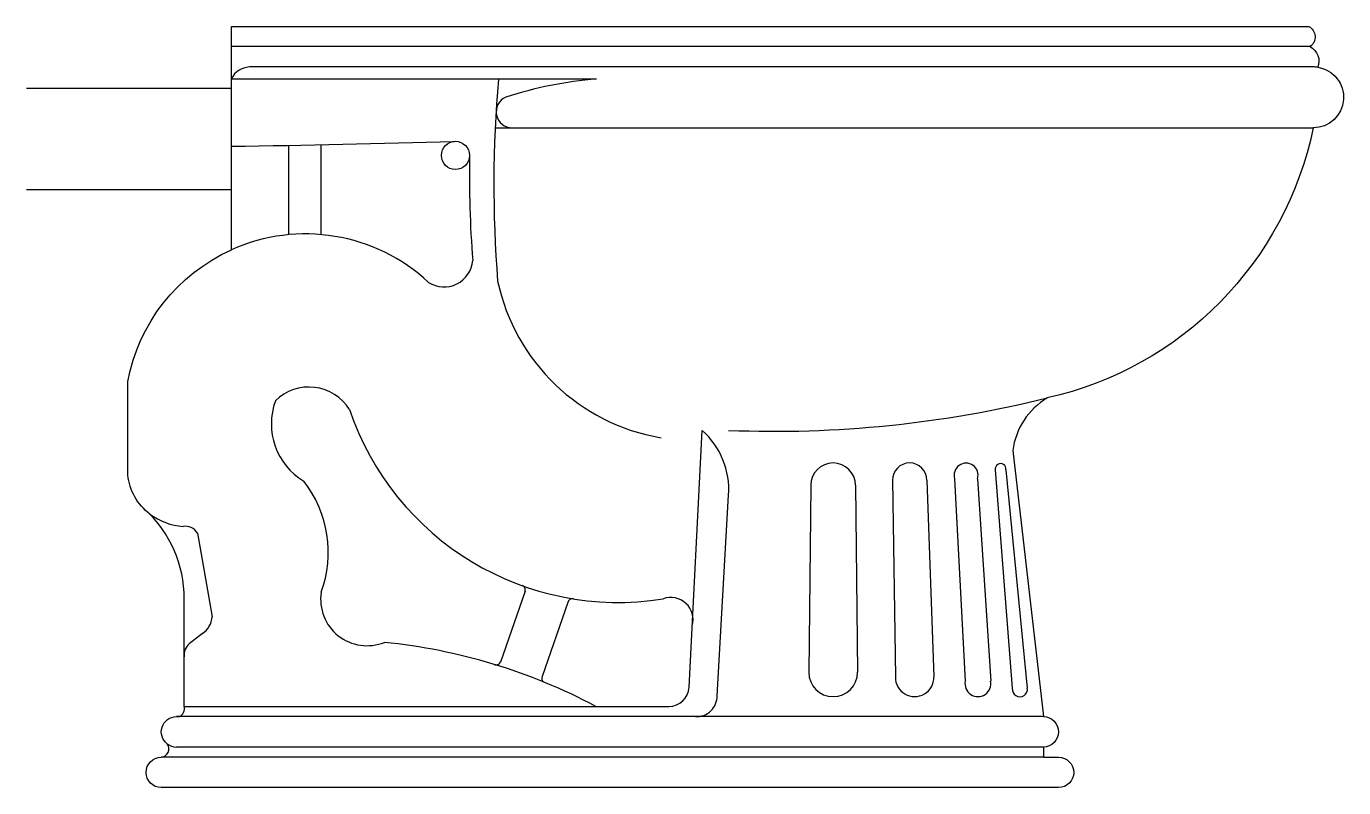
# Model space of a CAD drawing. Header units: millimetres. Extents: x -3003.276 to -3002.627, y 2964.429 to 2964.804.
import ezdxf

# ---------------------------------------------------------------- set-up
doc = ezdxf.new("R2010")
doc.units = ezdxf.units.MM
doc.header["$LTSCALE"] = 10
doc.layers.add('banheiro_louças', color=2, linetype='Continuous')

msp = doc.modelspace()

# ---------------------------------------------------------------- linework, layer by layer
at = {"layer": 'banheiro_louças', "color": 1}
for p, q in [((-3002.64364, 2964.79425), (-3003.17515, 2964.79425)), ((-3002.64215, 2964.78425), (-3003.16619, 2964.78425)), ((-3002.99527, 2964.77827), (-3003.17515, 2964.77827)), ((-3003.04515, 2964.75425), (-3002.64215, 2964.75425)), ((-3003.147, 2964.74565), (-3003.147, 2964.7016)), ((-3003.13105, 2964.74596), (-3003.13105, 2964.70166)), ((-3002.94965, 2964.47873), (-3002.94315, 2964.60525)), ((-3002.79878, 2964.58585), (-3002.7904, 2964.47819)), ((-3002.79353, 2964.58585), (-3002.783, 2964.47831)), ((-3002.84948, 2964.58067), (-3002.84802, 2964.48378)), ((-3002.83248, 2964.58067), (-3002.82903, 2964.48378)), ((-3002.81883, 2964.58143), (-3002.81359, 2964.48171)), ((-3002.8075, 2964.58143), (-3002.80106, 2964.48171)), ((-3002.93585, 2964.47455), (-3002.93015, 2964.57325)), ((-3002.88967, 2964.57817), (-3002.89067, 2964.48608)), ((-3002.86767, 2964.57817), (-3002.86667, 2964.48608)), ((-3003.19191, 2964.55461), (-3003.18464, 2964.51339)), ((-3003.03043, 2964.52598), (-3003.04258, 2964.49111)), ((-3003.00937, 2964.52047), (-3003.02209, 2964.48398)), ((-3003.18933, 2964.50519), (-3003.19589, 2964.50004)), ((-3003.19841, 2964.46925), (-3002.95964, 2964.46925)), ((-3002.77509, 2964.46425), (-3003.20221, 2964.46425)), ((-3002.77509, 2964.44925), (-3003.20221, 2964.44925)), ((-3002.77509, 2964.44425), (-3003.20971, 2964.44425))]:
    msp.add_line(p, q, dxfattribs=at)
at = {"layer": 'banheiro_louças'}
for p, q in [((-3003.27616, 2964.77385), (-3003.17515, 2964.77385)), ((-3003.27616, 2964.72385), (-3003.17515, 2964.72385))]:
    msp.add_line(p, q, dxfattribs=at)
msp.add_lwpolyline([(-3003.20077, 2964.46425, 0.363613), (-3003.19841, 2964.46925), (-3003.19841, 2964.51925, 0.208778), (-3003.21529, 2964.56398, -0.205302), (-3003.22615, 2964.58325), (-3003.22615, 2964.62925, -0.246039), (-3003.17515, 2964.69417), (-3003.17515, 2964.80425), (-3002.64435, 2964.80425, -0.553817), (-3002.64364, 2964.79425, -0.384339), (-3002.63993, 2964.78408, -0.928328), (-3002.64215, 2964.75425, -0.294895), (-3002.77315, 2964.62125, 0.229087), (-3002.79015, 2964.59525), (-3002.77509, 2964.46425, -0.992278), (-3002.77509, 2964.44925), (-3002.77509, 2964.44425), (-3002.77509, 2964.44425), (-3002.76759, 2964.44425, -0.992278), (-3002.76759, 2964.42925), (-3003.20971, 2964.42925, -0.992278), (-3003.20971, 2964.44425, 0.583903), (-3003.2067, 2964.45078, -0.714552), (-3003.20221, 2964.46425, -0.003876)], format="xyb", close=True, dxfattribs=at)
at = {"layer": 'banheiro_louças', "color": 1}
msp.add_lwpolyline([(-3002.63993, 2964.78408, 0.037168), (-3002.64215, 2964.78425)], format="xyb", dxfattribs=at)
msp.add_circle((-3003.06474, 2964.74068), 0.00693, dxfattribs=at)
for centre, radius, start, end in [((-3003.16589, 2964.77409), 0.01016, 88.33616, 155.72637), ((-3002.45169, 2964.72584), 0.59414, 174.93776, 184.54053), ((-3002.98018, 2964.58632), 0.19254, 94.49396, 108.09978), ((-3003.03681, 2964.76215), 0.00786, 114.00202, 270), ((-3003.29836, 2972.88244), 8.1382, 270.867483, 271.640226), ((-3002.50939, 2964.73126), 0.5485, 179.00599, 184.4281), ((-3003.13868, 2964.61302), 0.08897, 46.97437, 114.20446), ((-3003.07041, 2964.69008), 0.0142, 237.80193, 355.29012), ((-3002.94693, 2964.69941), 0.0992, 191.98741, 260.39843), ((-3003.13691, 2964.60299), 0.02359, 32.15523, 134.43614), ((-3003.12241, 2964.60845), 0.03304, 159.84971, 238.89805), ((-3002.90757, 2965.16191), 0.55712, 267.67669, 283.96125), ((-3002.98456, 2964.6602), 0.13971, 198.6414, 279.12279), ((-3002.96958, 2964.57587), 0.03951, 356.19379, 48.02511), ((-3002.87867, 2964.57817), 0.011, 0, 180), ((-3002.84098, 2964.58067), 0.0085, 0, 180), ((-3002.81317, 2964.58316), 0.00592, 342.98648, 197.01352), ((-3002.79615, 2964.58627), 0.00266, 350.8584, 189.1416), ((-3003.18417, 2964.54513), 0.05678, 339.75045, 38.094), ((-3003.19632, 2964.58992), 0.03214, 233.81458, 265.32418), ((-3003.19788, 2964.55097), 0.007, 31.32588, 98.67683), ((-3003.03258, 2964.52662), 0.00224, 338.16996, 73.64361), ((-3003.10831, 2964.52201), 0.02285, 171.28246, 291.92777), ((-3003.00705, 2964.51989), 0.00239, 80.2315, 166.04311), ((-3002.95866, 2964.51195), 0.01097, 344.48874, 109.96636), ((-3003.19519, 2964.51398), 0.01057, 303.69367, 356.77573), ((-3003.19159, 2964.49466), 0.00689, 128.60339, 188.51735), ((-3003.12801, 2964.21969), 0.28254, 62.03941, 84.26406), ((-3003.04466, 2964.49195), 0.00224, 241.14041, 343.52917), ((-3003.02, 2964.48315), 0.00224, 158.26687, 236.57614), ((-3002.87867, 2964.48608), 0.012, 180, 0), ((-3002.83853, 2964.48358), 0.0095, 178.81977, 1.18023), ((-3002.80733, 2964.48047), 0.00639, 168.81387, 11.18613), ((-3003.02, 2964.48315), 0.00224, 258.84105, 260.65563), ((-3002.95964, 2964.47925), 0.01, 270, 357.05918), ((-3002.78669, 2964.47775), 0.00373, 173.2454, 8.72271), ((-3002.94584, 2964.47423), 0.01, 266.48226, 1.87148), ((-3003.20215, 2964.45675), 0.0075, 232.63523, 269.55588)]:
    msp.add_arc(centre, radius, start, end, dxfattribs=at)

doc.saveas('drawing.dxf')
